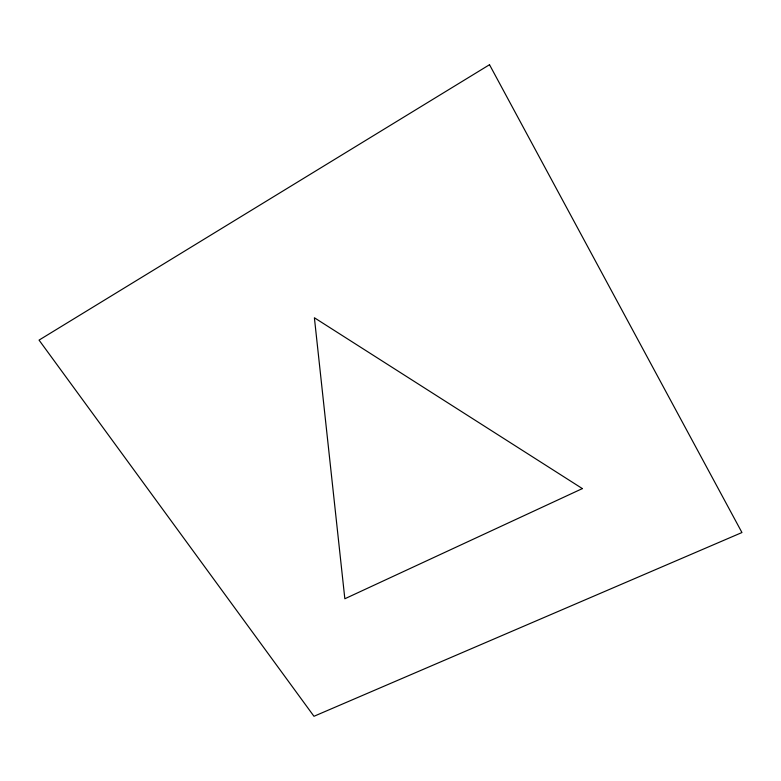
<?xml version="1.0" encoding="UTF-8"?>
<svg xmlns="http://www.w3.org/2000/svg" width="781" height="781" viewBox="0 0 781 781"><rect width="100%" height="100%" fill="white"/><g stroke="black" fill="none" stroke-linecap="round" stroke-linejoin="round"><path stroke-width="1.17" d="M489.511 64.716L39.05 340.106L313.972 716.284L741.95 532.535L489.511 64.716M582.372 488.594L344.841 598.763L314.392 317.76L582.372 488.594"/></g></svg>
